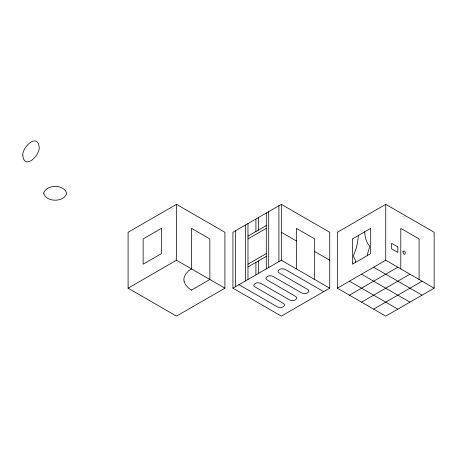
<?xml version="1.0" encoding="UTF-8"?>
<svg xmlns="http://www.w3.org/2000/svg" width="457" height="457" viewBox="0 0 457 457"><rect width="100%" height="100%" fill="white"/><g stroke="black" fill="none" stroke-linecap="round" stroke-linejoin="round"><path stroke-width="0.69" d="M367.525 255.44C367.491 252.15 369.427 249.219 369.622 246.043C366.023 242.273 365.069 236.835 364.663 231.83M358.425 235.429L357.637 242.01A54.543 54.543 0 0 1 353.478 255.377L353.467 256.76A9.231 9.231 0 0 1 355.266 260.399L355.563 262.341M176.493 204.342L128.091 232.287L128.091 288.178L176.493 316.124L224.901 288.178L224.901 232.287L176.493 204.342L176.493 260.233L224.901 288.178M128.091 288.178L176.493 260.233M281.335 204.342L232.927 232.287L232.927 288.178L281.335 316.124L329.737 288.178L329.737 232.287L281.335 204.342L281.335 260.233L329.737 288.178M247.98 236.12L266.282 225.552M247.98 238.914L266.282 228.346M191.546 290.052L209.849 279.49L209.849 238.914L191.546 228.346L191.546 268.922M247.98 264.175L266.282 253.606M247.98 266.968L266.282 256.4M232.927 288.178L281.335 260.233M385.748 204.342L337.34 232.287L337.34 288.178L385.748 316.124L434.15 288.178L434.15 232.287L385.748 204.342L385.748 260.233L434.15 288.178M337.34 288.178L385.748 260.233M349.445 295.165L397.847 267.219M361.544 302.151L409.946 274.206M373.643 309.138L422.051 281.192M373.643 267.219L422.051 295.165M361.544 274.206L409.946 302.151M281.335 232.287L296.387 240.976M314.684 251.544L329.737 260.233M349.445 281.192L397.847 309.138M323.687 291.675L286.493 270.196C284.043 268.259 279.318 268.002 277.907 271.23L278.393 272.321L279.69 273.252L307.887 289.584L308.961 291.155C307.555 294.382 302.831 294.125 300.375 292.189L274.394 277.182C271.938 275.245 267.214 274.988 265.808 278.216L266.877 279.793L295.079 296.119L296.376 297.05L296.861 298.141C295.451 301.369 290.726 301.112 288.276 299.175L262.289 284.168C259.839 282.232 255.115 281.975 253.704 285.202L254.189 286.293L255.486 287.225L283.688 303.557L284.757 305.127C283.351 308.355 278.627 308.098 276.177 306.161L238.982 284.688M184.125 281.421L185.553 284.745L188.478 287.973A19.885 19.885 0 0 0 191.552 290.052M419.098 279.49L419.098 238.914L400.8 228.346L400.8 268.922M314.684 279.49L314.684 238.914L296.387 228.346L296.387 268.922M278.913 205.736L278.913 261.627M268.699 211.637L268.699 267.528M266.282 213.031L266.282 268.922M258.342 217.618L258.342 230.139M258.342 260.987L258.342 273.509M255.92 219.012L255.92 231.533M255.92 262.381L255.92 274.903M247.98 223.599L247.98 279.49M245.563 224.993L245.563 280.884M235.349 230.888L235.349 286.785M191.552 268.927A19.885 19.885 0 0 0 188.473 271.001L185.788 273.886L184.217 277.176A8.717 8.717 0 0 0 184.114 281.421M22.85 155.888C24.644 170.558 40.61 154.774 39.148 146.897C37.354 132.233 21.388 148.017 22.85 155.888M402.823 251.818C405.702 259.159 406.37 247.9 402.823 251.818M43.678 193.14C45.991 202.468 63.883 202.497 66.722 193.488C64.408 184.16 46.523 184.131 43.678 193.14M161.441 228.346L143.144 238.914L143.144 264.175L161.441 253.606L161.441 228.346M370.696 228.346L352.393 238.914L352.393 264.175L370.696 253.606L370.696 228.346M397.847 246.929L391.603 243.324L391.603 248.814L397.847 252.424L397.847 246.929"/></g></svg>
